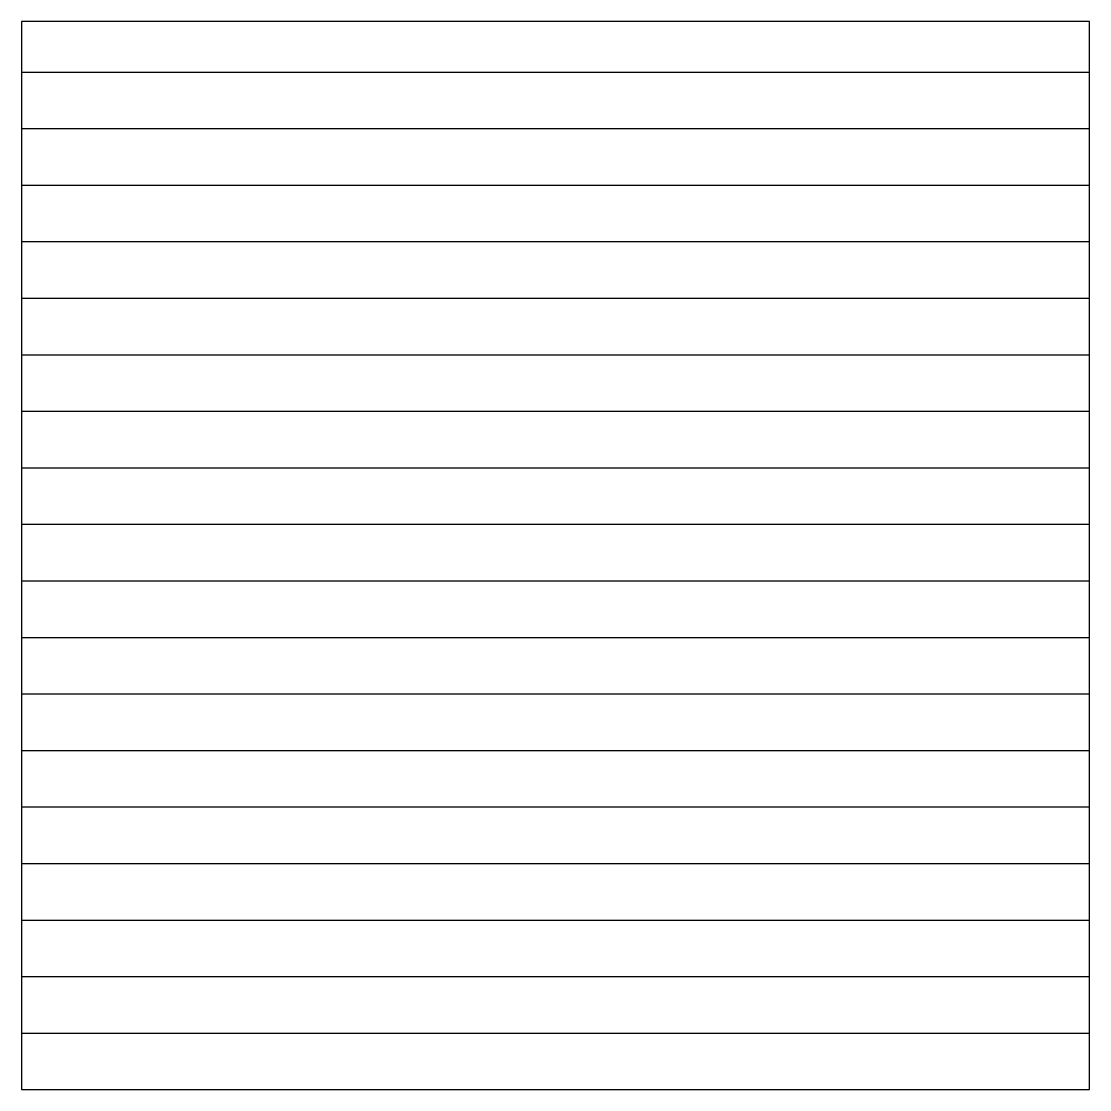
# Model space of a CAD drawing. Header units: millimetres. Extents: x 0 to 30, y 0 to 30.
import ezdxf

# ---------------------------------------------------------------- set-up
doc = ezdxf.new("R2010")
doc.units = ezdxf.units.MM
doc.layers.get('0').update_dxf_attribs({"lineweight": 25, "true_color": 0xffffff})

msp = doc.modelspace()

# ---------------------------------------------------------------- hatches: boundary and pattern name
h = msp.add_hatch()
h.set_pattern_fill('ANSI31', color=256, scale=0.5, angle=135, style=0)
h.paths.add_polyline_path([(0, 0), (30, 0), (30, 30), (0, 30)], flags=0)

# ---------------------------------------------------------------- linework, layer by layer
for p, q in [((30, 30), (0, 30)), ((0, 30), (0, 0)), ((30, 0), (30, 30)), ((0, 0), (30, 0))]:
    msp.add_line(p, q)

doc.saveas('drawing.dxf')
